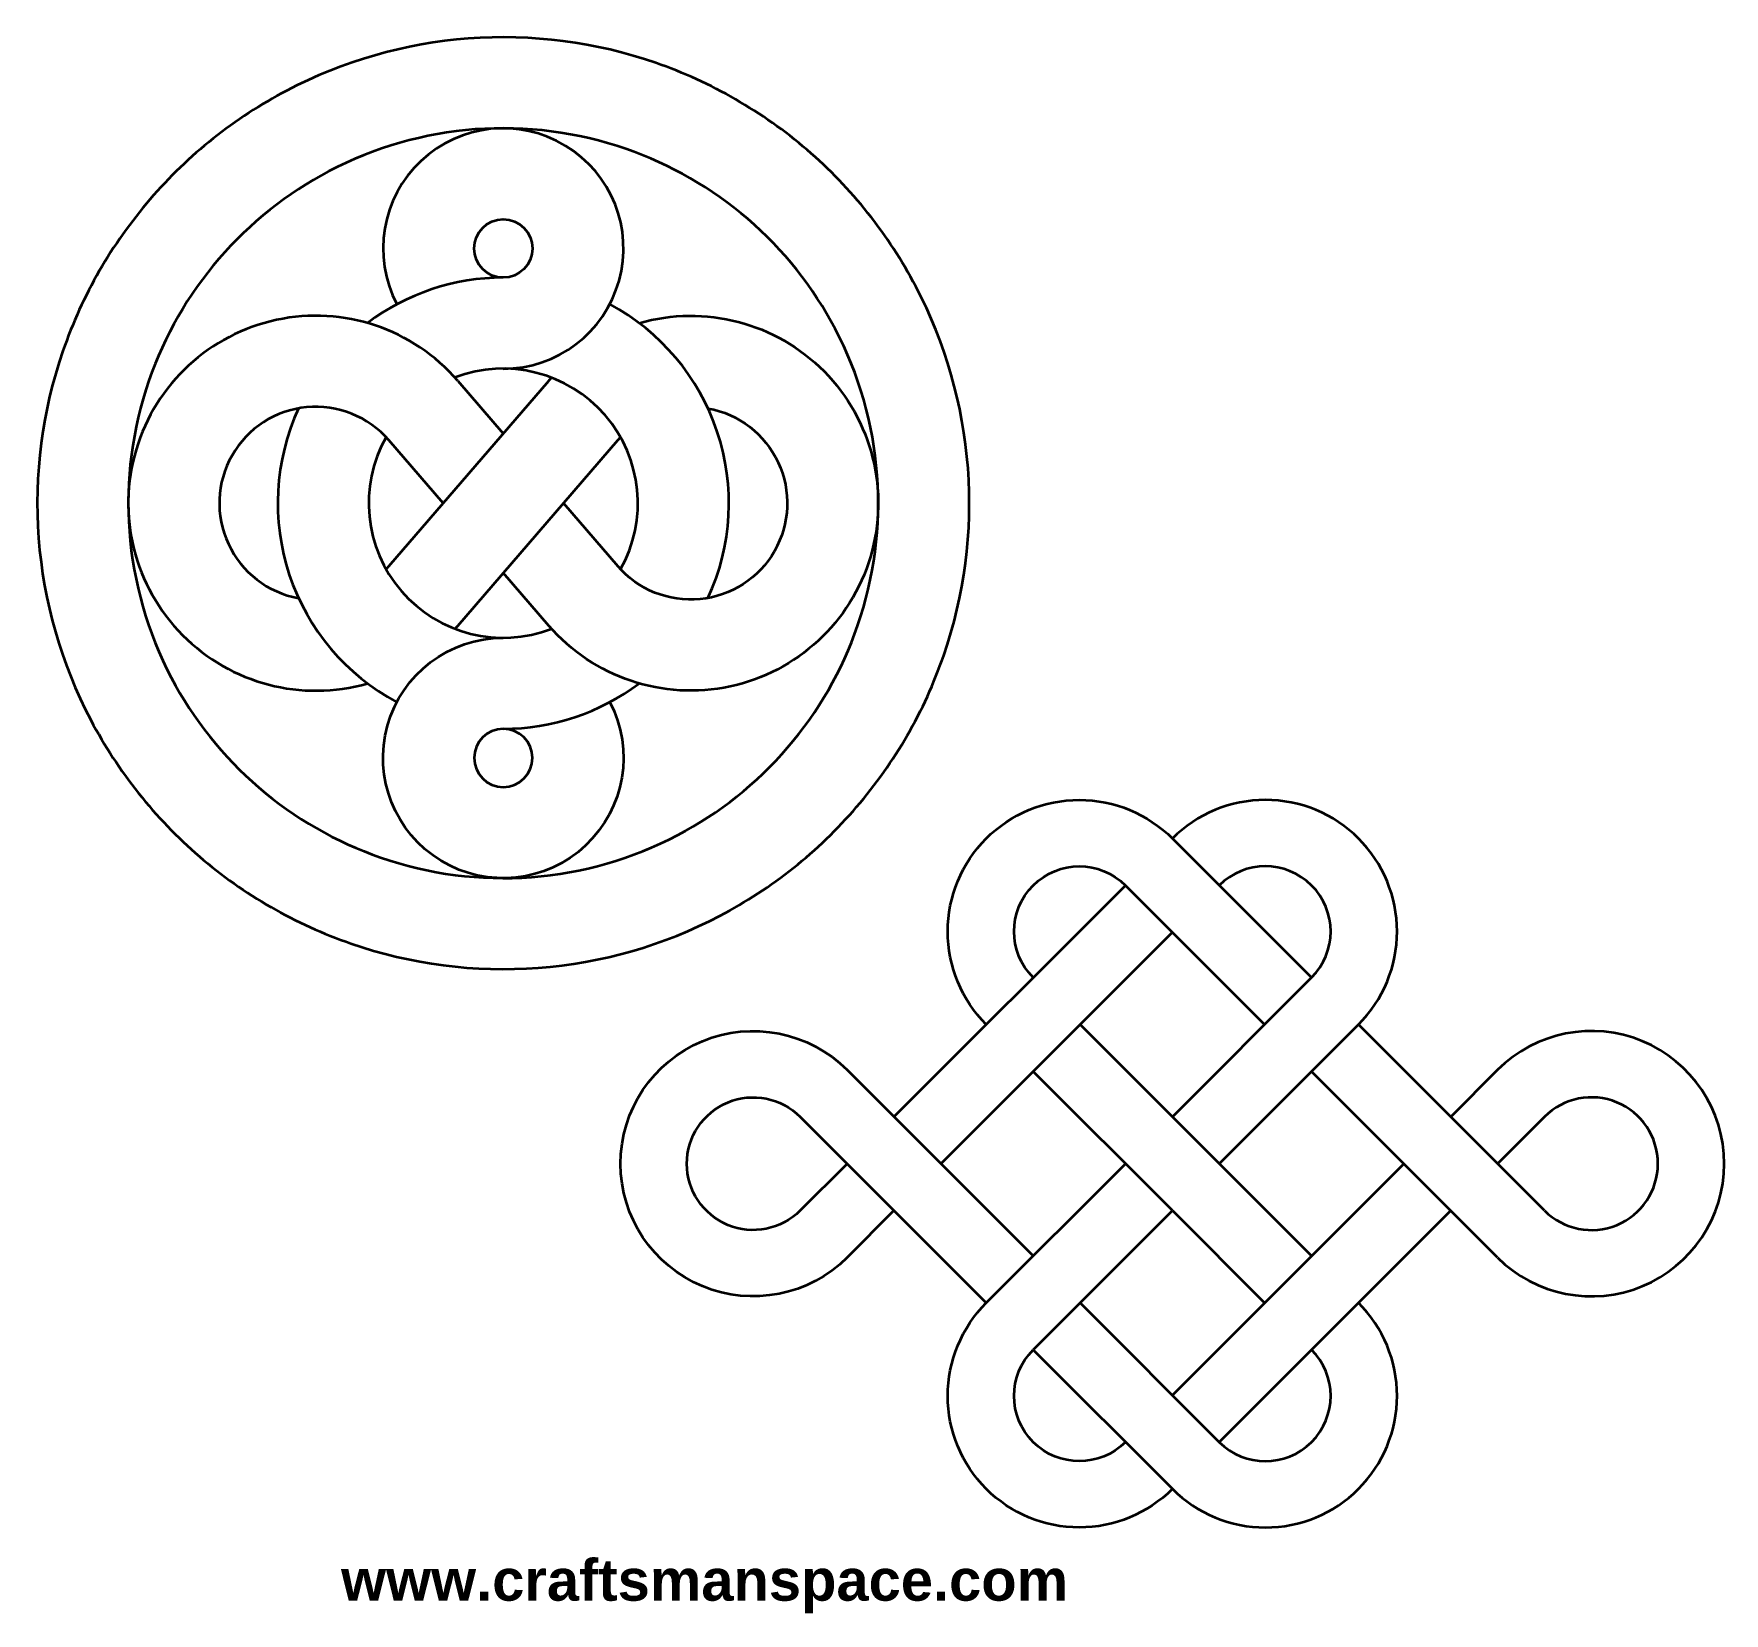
# Model space of a CAD drawing. Header units: millimetres. Extents: x 169 to 1800, y 130 to 1655.
import ezdxf

# ---------------------------------------------------------------- set-up
doc = ezdxf.new("R2010")
doc.units = ezdxf.units.MM
doc.header["$MEASUREMENT"] = 0
doc.layers.add('Layer 1', color=7, linetype='Continuous')

msp = doc.modelspace()

# ---------------------------------------------------------------- linework, layer by layer
at = {"layer": 'Layer 1', "lineweight": 35}
for points, knots in [([(280.7, 1495.1), (317.6, 1538.1), (362.3, 1573.7), (412.6, 1600.1), (412.6, 1600.1), (467, 1628.6), (526.6, 1645.8), (587.9, 1650.4), (587.9, 1650.4), (649.2, 1655), (710.8, 1647), (768.9, 1626.9), (768.9, 1626.9), (822.5, 1608.3), (872, 1579.9), (915, 1542.9), (915, 1542.9), (958, 1505.9), (993.6, 1461.2), (1019.9, 1411), (1019.9, 1411), (1048.5, 1356.6), (1065.6, 1296.9), (1070.3, 1235.6), (1070.3, 1235.6), (1074.9, 1174.3), (1066.9, 1112.8), (1046.8, 1054.7), (1046.8, 1054.7), (1028.2, 1001.1), (999.8, 951.6), (962.8, 908.6), (962.8, 908.6), (925.8, 865.5), (881.1, 830), (830.9, 803.6), (830.9, 803.6), (776.5, 775), (716.8, 757.9), (655.5, 753.3), (655.5, 753.3), (594.2, 748.7), (532.6, 756.7), (474.6, 776.8), (474.6, 776.8), (421, 795.3), (371.4, 823.8), (328.4, 860.8), (328.4, 860.8), (285.4, 897.8), (249.9, 942.5), (223.5, 992.7), (223.5, 992.7), (194.9, 1047.1), (177.8, 1106.8), (173.2, 1168.1), (173.2, 1168.1), (168.6, 1229.3), (176.5, 1290.9), (196.7, 1349), (196.7, 1349), (215.2, 1402.6), (243.7, 1452.1), (280.7, 1495.1)], [0, 0, 0, 0, 0.058824, 0.058824, 0.058824, 0.058824, 0.117647, 0.117647, 0.117647, 0.117647, 0.176471, 0.176471, 0.176471, 0.176471, 0.235294, 0.235294, 0.235294, 0.235294, 0.294118, 0.294118, 0.294118, 0.294118, 0.352941, 0.352941, 0.352941, 0.352941, 0.411765, 0.411765, 0.411765, 0.411765, 0.470588, 0.470588, 0.470588, 0.470588, 0.529412, 0.529412, 0.529412, 0.529412, 0.588235, 0.588235, 0.588235, 0.588235, 0.647059, 0.647059, 0.647059, 0.647059, 0.705882, 0.705882, 0.705882, 0.705882, 0.764706, 0.764706, 0.764706, 0.764706, 0.823529, 0.823529, 0.823529, 0.823529, 0.882353, 0.882353, 0.882353, 0.882353, 1, 1, 1, 1]), ([(347.3, 1437.8), (377.1, 1472.4), (413, 1501.1), (453.4, 1522.3), (453.4, 1522.3), (497.2, 1545.3), (545.2, 1559), (594.5, 1562.8), (594.5, 1562.8), (643.8, 1566.5), (693.4, 1560), (740.1, 1543.9), (740.1, 1543.9), (783.2, 1528.9), (823.1, 1506), (857.7, 1476.3), (857.7, 1476.3), (892.3, 1446.5), (920.9, 1410.5), (942.1, 1370.1), (942.1, 1370.1), (965.1, 1326.4), (978.9, 1278.3), (982.6, 1229), (982.6, 1229), (986.3, 1179.7), (979.9, 1130.2), (963.7, 1083.4), (963.7, 1083.4), (948.8, 1040.3), (925.9, 1000.5), (896.1, 965.9), (896.1, 965.9), (866.4, 931.2), (830.4, 902.6), (790, 881.4), (790, 881.4), (746.2, 858.4), (698.2, 844.6), (648.9, 840.9), (648.9, 840.9), (599.6, 837.2), (550, 843.6), (503.3, 859.8), (503.3, 859.8), (460.2, 874.7), (420.3, 897.7), (385.7, 927.4), (385.7, 927.4), (351.1, 957.2), (322.5, 993.1), (301.3, 1033.5), (301.3, 1033.5), (278.3, 1077.3), (264.5, 1125.3), (260.8, 1174.7), (260.8, 1174.7), (257.1, 1224), (263.5, 1273.5), (279.7, 1320.2), (279.7, 1320.2), (294.6, 1363.4), (317.5, 1403.2), (347.3, 1437.8)], [0, 0, 0, 0, 0.058824, 0.058824, 0.058824, 0.058824, 0.117647, 0.117647, 0.117647, 0.117647, 0.176471, 0.176471, 0.176471, 0.176471, 0.235294, 0.235294, 0.235294, 0.235294, 0.294118, 0.294118, 0.294118, 0.294118, 0.352941, 0.352941, 0.352941, 0.352941, 0.411765, 0.411765, 0.411765, 0.411765, 0.470588, 0.470588, 0.470588, 0.470588, 0.529412, 0.529412, 0.529412, 0.529412, 0.588235, 0.588235, 0.588235, 0.588235, 0.647059, 0.647059, 0.647059, 0.647059, 0.705882, 0.705882, 0.705882, 0.705882, 0.764706, 0.764706, 0.764706, 0.764706, 0.823529, 0.823529, 0.823529, 0.823529, 0.882353, 0.882353, 0.882353, 0.882353, 1, 1, 1, 1]), ([(621.7, 1331.7), (673.8, 1331.7), (719.5, 1366.4), (733.5, 1416.6), (733.5, 1416.6), (747.5, 1466.8), (726.3, 1520.1), (681.7, 1547), (681.7, 1547), (637.2, 1574), (580.1, 1567.9), (542.2, 1532.2), (542.2, 1532.2), (504.3, 1496.6), (494.8, 1440), (519, 1393.9)], [0, 0, 0, 0, 0.2, 0.2, 0.2, 0.2, 0.4, 0.4, 0.4, 0.4, 0.6, 0.6, 0.6, 0.6, 1, 1, 1, 1]), ([(621.7, 1419.6), (637.3, 1419.6), (649.9, 1432.2), (649.9, 1447.8), (649.9, 1447.8), (649.9, 1463.3), (637.3, 1475.9), (621.7, 1475.9), (621.7, 1475.9), (606.2, 1475.9), (593.6, 1463.3), (593.6, 1447.8), (593.6, 1447.8), (593.6, 1432.2), (606.2, 1419.6), (621.7, 1419.6)], [0, 0, 0, 0, 0.2, 0.2, 0.2, 0.2, 0.4, 0.4, 0.4, 0.4, 0.6, 0.6, 0.6, 0.6, 1, 1, 1, 1]), ([(577.8, 1320), (534.6, 1370.1), (467.5, 1392.6), (402.8, 1378.8), (402.8, 1378.8), (338.2, 1364.9), (286.2, 1316.9), (267.3, 1253.5), (267.3, 1253.5), (248.4, 1190.2), (265.6, 1121.5), (312.1, 1074.5), (312.1, 1074.5), (358.7, 1027.5), (427.1, 1009.7), (490.7, 1027.9)], [0, 0, 0, 0, 0.2, 0.2, 0.2, 0.2, 0.4, 0.4, 0.4, 0.4, 0.6, 0.6, 0.6, 0.6, 1, 1, 1, 1]), ([(752.8, 1375.8), (816.3, 1394), (884.8, 1376.2), (931.3, 1329.2), (931.3, 1329.2), (977.8, 1282.1), (995, 1213.5), (976.1, 1150.1), (976.1, 1150.1), (957.2, 1086.8), (905.3, 1038.7), (840.6, 1024.9), (840.6, 1024.9), (775.9, 1011), (708.8, 1033.6), (665.7, 1083.6)], [0, 0, 0, 0, 0.2, 0.2, 0.2, 0.2, 0.4, 0.4, 0.4, 0.4, 0.6, 0.6, 0.6, 0.6, 1, 1, 1, 1]), ([(819.3, 1110.2), (842.7, 1160.7), (845.9, 1218.2), (828.3, 1270.9), (828.3, 1270.9), (810.6, 1323.6), (773.5, 1367.6), (724.5, 1393.9)], [0, 0, 0, 0, 0.333333, 0.333333, 0.333333, 0.333333, 1, 1, 1, 1]), ([(734.9, 1138.1), (761.8, 1185.8), (755.8, 1245.3), (720, 1286.7), (720, 1286.7), (684.2, 1328.2), (626.2, 1342.8), (575.1, 1323.1)], [0, 0, 0, 0, 0.333333, 0.333333, 0.333333, 0.333333, 1, 1, 1, 1]), ([(511.2, 1262.6), (491.5, 1285.5), (461.9, 1297.4), (431.8, 1294.5), (431.8, 1294.5), (401.7, 1291.6), (374.9, 1274.3), (359.9, 1248), (359.9, 1248), (344.9, 1221.8), (343.6, 1189.9), (356.4, 1162.5), (356.4, 1162.5), (369.1, 1135.1), (394.4, 1115.6), (424.1, 1110.2)], [0, 0, 0, 0, 0.2, 0.2, 0.2, 0.2, 0.4, 0.4, 0.4, 0.4, 0.6, 0.6, 0.6, 0.6, 1, 1, 1, 1]), ([(424.1, 1293.4), (400.8, 1243), (397.6, 1185.4), (415.2, 1132.8), (415.2, 1132.8), (432.8, 1080), (469.9, 1036), (519, 1009.8)], [0, 0, 0, 0, 0.333333, 0.333333, 0.333333, 0.333333, 1, 1, 1, 1]), ([(819.3, 1293.4), (849, 1288), (874.3, 1268.6), (887.1, 1241.2), (887.1, 1241.2), (899.8, 1213.8), (898.5, 1181.9), (883.5, 1155.6), (883.5, 1155.6), (868.5, 1129.4), (841.7, 1112.1), (811.6, 1109.2), (811.6, 1109.2), (781.6, 1106.3), (751.9, 1118.2), (732.2, 1141)], [0, 0, 0, 0, 0.2, 0.2, 0.2, 0.2, 0.4, 0.4, 0.4, 0.4, 0.6, 0.6, 0.6, 0.6, 1, 1, 1, 1]), ([(508.6, 1265.6), (481.6, 1217.9), (487.6, 1158.4), (523.4, 1116.9), (523.4, 1116.9), (559.2, 1075.5), (617.2, 1060.9), (668.3, 1080.6)], [0, 0, 0, 0, 0.333333, 0.333333, 0.333333, 0.333333, 1, 1, 1, 1]), ([(724.5, 1009.8), (748.6, 963.7), (739.1, 907.1), (701.2, 871.4), (701.2, 871.4), (663.3, 835.7), (606.2, 829.7), (561.7, 856.6), (561.7, 856.6), (517.1, 883.6), (496, 936.9), (510, 987.1), (510, 987.1), (523.9, 1037.2), (569.6, 1071.9), (621.7, 1071.9)], [0, 0, 0, 0, 0.2, 0.2, 0.2, 0.2, 0.4, 0.4, 0.4, 0.4, 0.6, 0.6, 0.6, 0.6, 1, 1, 1, 1]), ([(621.7, 984.1), (637.3, 984.1), (649.9, 971.5), (649.9, 955.9), (649.9, 955.9), (649.9, 940.4), (637.3, 927.8), (621.7, 927.8), (621.7, 927.8), (606.2, 927.8), (593.6, 940.4), (593.6, 955.9), (593.6, 955.9), (593.6, 971.5), (606.2, 984.1), (621.7, 984.1)], [0, 0, 0, 0, 0.2, 0.2, 0.2, 0.2, 0.4, 0.4, 0.4, 0.4, 0.6, 0.6, 0.6, 0.6, 1, 1, 1, 1]), ([(1087.9, 698.6), (1064.1, 722.4), (1050.7, 754.7), (1050.7, 788.4), (1050.7, 788.4), (1050.7, 822.1), (1064.1, 854.4), (1087.9, 878.2), (1087.9, 878.2), (1111.7, 902), (1144, 915.4), (1177.7, 915.4), (1177.7, 915.4), (1211.4, 915.4), (1243.7, 902), (1267.6, 878.2)], [0, 0, 0, 0, 0.2, 0.2, 0.2, 0.2, 0.4, 0.4, 0.4, 0.4, 0.6, 0.6, 0.6, 0.6, 1, 1, 1, 1]), ([(1447.2, 698.6), (1471, 722.4), (1484.4, 754.7), (1484.4, 788.4), (1484.4, 788.4), (1484.4, 822.1), (1471, 854.4), (1447.2, 878.2), (1447.2, 878.2), (1423.4, 902), (1391.1, 915.4), (1357.4, 915.4), (1357.4, 915.4), (1323.7, 915.4), (1291.4, 902), (1267.6, 878.2)], [0, 0, 0, 0, 0.2, 0.2, 0.2, 0.2, 0.4, 0.4, 0.4, 0.4, 0.6, 0.6, 0.6, 0.6, 1, 1, 1, 1]), ([(1133.2, 743.9), (1108.6, 768.4), (1108.6, 808.3), (1133.2, 832.9), (1133.2, 832.9), (1157.8, 857.5), (1197.7, 857.5), (1222.3, 832.9)], [0, 0, 0, 0, 0.333333, 0.333333, 0.333333, 0.333333, 1, 1, 1, 1]), ([(1401.9, 743.9), (1426.5, 768.4), (1426.5, 808.3), (1401.9, 832.9), (1401.9, 832.9), (1377.3, 857.5), (1337.4, 857.5), (1312.8, 832.9)], [0, 0, 0, 0, 0.333333, 0.333333, 0.333333, 0.333333, 1, 1, 1, 1]), ([(953.6, 473.6), (916.9, 437), (861.8, 426.1), (814, 445.9), (814, 445.9), (766.1, 465.7), (734.9, 512.4), (734.9, 564.2), (734.9, 564.2), (734.9, 616), (766.1, 662.7), (814, 682.5), (814, 682.5), (861.8, 702.4), (916.9, 691.4), (953.6, 654.8)], [0, 0, 0, 0, 0.2, 0.2, 0.2, 0.2, 0.4, 0.4, 0.4, 0.4, 0.6, 0.6, 0.6, 0.6, 1, 1, 1, 1]), ([(1581.5, 473.6), (1618.2, 437), (1673.3, 426.1), (1721.1, 445.9), (1721.1, 445.9), (1769, 465.7), (1800.2, 512.4), (1800.2, 564.2), (1800.2, 564.2), (1800.2, 616), (1769, 662.7), (1721.1, 682.5), (1721.1, 682.5), (1673.3, 702.4), (1618.2, 691.4), (1581.5, 654.8)], [0, 0, 0, 0, 0.2, 0.2, 0.2, 0.2, 0.4, 0.4, 0.4, 0.4, 0.6, 0.6, 0.6, 0.6, 1, 1, 1, 1]), ([(908.3, 518.9), (890, 500.6), (862.4, 495.1), (838.5, 505), (838.5, 505), (814.6, 515), (798.9, 538.3), (798.9, 564.2), (798.9, 564.2), (798.9, 590.1), (814.6, 613.5), (838.5, 623.4), (838.5, 623.4), (862.4, 633.3), (890, 627.8), (908.3, 609.5)], [0, 0, 0, 0, 0.2, 0.2, 0.2, 0.2, 0.4, 0.4, 0.4, 0.4, 0.6, 0.6, 0.6, 0.6, 1, 1, 1, 1]), ([(1626.8, 518.9), (1645.1, 500.6), (1672.7, 495.1), (1696.6, 505), (1696.6, 505), (1720.6, 515), (1736.2, 538.3), (1736.2, 564.2), (1736.2, 564.2), (1736.2, 590.1), (1720.6, 613.5), (1696.6, 623.4), (1696.6, 623.4), (1672.7, 633.3), (1645.1, 627.8), (1626.8, 609.5)], [0, 0, 0, 0, 0.2, 0.2, 0.2, 0.2, 0.4, 0.4, 0.4, 0.4, 0.6, 0.6, 0.6, 0.6, 1, 1, 1, 1]), ([(1267.6, 250.2), (1243.7, 226.4), (1211.4, 213), (1177.7, 213), (1177.7, 213), (1144, 213), (1111.7, 226.4), (1087.9, 250.2), (1087.9, 250.2), (1064.1, 274), (1050.7, 306.3), (1050.7, 340), (1050.7, 340), (1050.7, 373.7), (1064.1, 406), (1087.9, 429.9)], [0, 0, 0, 0, 0.2, 0.2, 0.2, 0.2, 0.4, 0.4, 0.4, 0.4, 0.6, 0.6, 0.6, 0.6, 1, 1, 1, 1]), ([(1267.6, 250.2), (1291.4, 226.4), (1323.7, 213), (1357.4, 213), (1357.4, 213), (1391.1, 213), (1423.4, 226.4), (1447.2, 250.2), (1447.2, 250.2), (1471, 274), (1484.4, 306.3), (1484.4, 340), (1484.4, 340), (1484.4, 373.7), (1471, 406), (1447.2, 429.9)], [0, 0, 0, 0, 0.2, 0.2, 0.2, 0.2, 0.4, 0.4, 0.4, 0.4, 0.6, 0.6, 0.6, 0.6, 1, 1, 1, 1]), ([(1222.3, 295.5), (1197.7, 270.9), (1157.8, 270.9), (1133.2, 295.5), (1133.2, 295.5), (1108.6, 320.1), (1108.6, 360), (1133.2, 384.6)], [0, 0, 0, 0, 0.333333, 0.333333, 0.333333, 0.333333, 1, 1, 1, 1]), ([(1312.8, 295.5), (1337.4, 270.9), (1377.3, 270.9), (1401.9, 295.5), (1401.9, 295.5), (1426.5, 320.1), (1426.5, 360), (1401.9, 384.6)], [0, 0, 0, 0, 0.333333, 0.333333, 0.333333, 0.333333, 1, 1, 1, 1])]:
    msp.add_open_spline(points, degree=3, knots=knots, dxfattribs=at)
for points in [[(621.7, 1419.6), (574.4, 1419.6), (528.4, 1404.2), (490.7, 1375.8)], [(665.7, 1320), (666.5, 1321.1), (667.4, 1322.1), (668.3, 1323.1)], [(511.2, 1141), (511.2, 1141), (665.7, 1320), (665.7, 1320)], [(577.8, 1320), (577.8, 1320), (621.7, 1269.1), (621.7, 1269.1)], [(563.7, 1201.8), (563.7, 1201.8), (511.2, 1262.6), (511.2, 1262.6)], [(577.8, 1083.6), (577.8, 1083.6), (732.2, 1262.6), (732.2, 1262.6)], [(732.2, 1262.6), (733, 1263.6), (734, 1264.7), (734.9, 1265.6)], [(679.7, 1201.8), (679.7, 1201.8), (732.2, 1141), (732.2, 1141)], [(508.5, 1138), (509.4, 1139), (510.4, 1140.1), (511.2, 1141)], [(665.7, 1083.6), (665.7, 1083.6), (621.7, 1134.6), (621.7, 1134.6)], [(575.1, 1080.6), (576, 1081.6), (576.9, 1082.6), (577.8, 1083.6)], [(621.7, 984.1), (669, 984.1), (715, 999.4), (752.8, 1027.9)], [(1401.9, 743.9), (1401.9, 743.9), (1267.6, 878.2), (1267.6, 878.2)], [(998.8, 609.5), (998.8, 609.5), (1222.3, 832.9), (1222.3, 832.9)], [(1356.6, 698.6), (1356.6, 698.6), (1222.3, 832.9), (1222.3, 832.9)], [(1044.1, 564.2), (1044.1, 564.2), (1267.6, 787.6), (1267.6, 787.6)], [(1267.6, 609.5), (1267.6, 609.5), (1401.9, 743.9), (1401.9, 743.9)], [(1267.6, 609.5), (1267.6, 609.5), (1178.5, 698.6), (1178.5, 698.6)], [(1312.8, 564.2), (1312.8, 564.2), (1447.2, 698.6), (1447.2, 698.6)], [(1626.8, 518.9), (1626.8, 518.9), (1447.2, 698.6), (1447.2, 698.6)], [(953.6, 654.8), (953.6, 654.8), (1133.2, 475.1), (1133.2, 475.1)], [(1267.6, 518.9), (1267.6, 518.9), (1133.2, 653.3), (1133.2, 653.3)], [(1581.5, 473.6), (1581.5, 473.6), (1401.9, 653.3), (1401.9, 653.3)], [(1581.5, 654.8), (1581.5, 654.8), (1536.3, 609.5), (1536.3, 609.5)], [(908.3, 609.5), (908.3, 609.5), (1087.9, 429.9), (1087.9, 429.9)], [(1401.9, 475.1), (1401.9, 475.1), (1267.6, 609.5), (1267.6, 609.5)], [(1626.8, 609.5), (1626.8, 609.5), (1581.5, 564.2), (1581.5, 564.2)], [(908.3, 518.9), (908.3, 518.9), (953.6, 564.2), (953.6, 564.2)], [(1087.9, 429.9), (1087.9, 429.9), (1222.3, 564.2), (1222.3, 564.2)], [(1491, 564.2), (1491, 564.2), (1267.6, 340.8), (1267.6, 340.8)], [(953.6, 473.6), (953.6, 473.6), (998.8, 518.9), (998.8, 518.9)], [(1267.6, 518.9), (1267.6, 518.9), (1133.2, 384.6), (1133.2, 384.6)], [(1267.6, 518.9), (1267.6, 518.9), (1356.6, 429.9), (1356.6, 429.9)], [(1536.3, 518.9), (1536.3, 518.9), (1312.8, 295.5), (1312.8, 295.5)], [(1178.5, 429.9), (1178.5, 429.9), (1312.8, 295.5), (1312.8, 295.5)], [(1133.2, 384.6), (1133.2, 384.6), (1267.6, 250.2), (1267.6, 250.2)]]:
    msp.add_open_spline(points, degree=3, dxfattribs=at)

# ---------------------------------------------------------------- texts
at = {"insert": (465.1, 182.3), "char_height": 40, "width": 726.362, "attachment_point": 1}
msp.add_mtext('{\\fArial|b1|i0|c0|p34;www.craftsmanspace.com}', dxfattribs=at)

doc.saveas('drawing.dxf')
